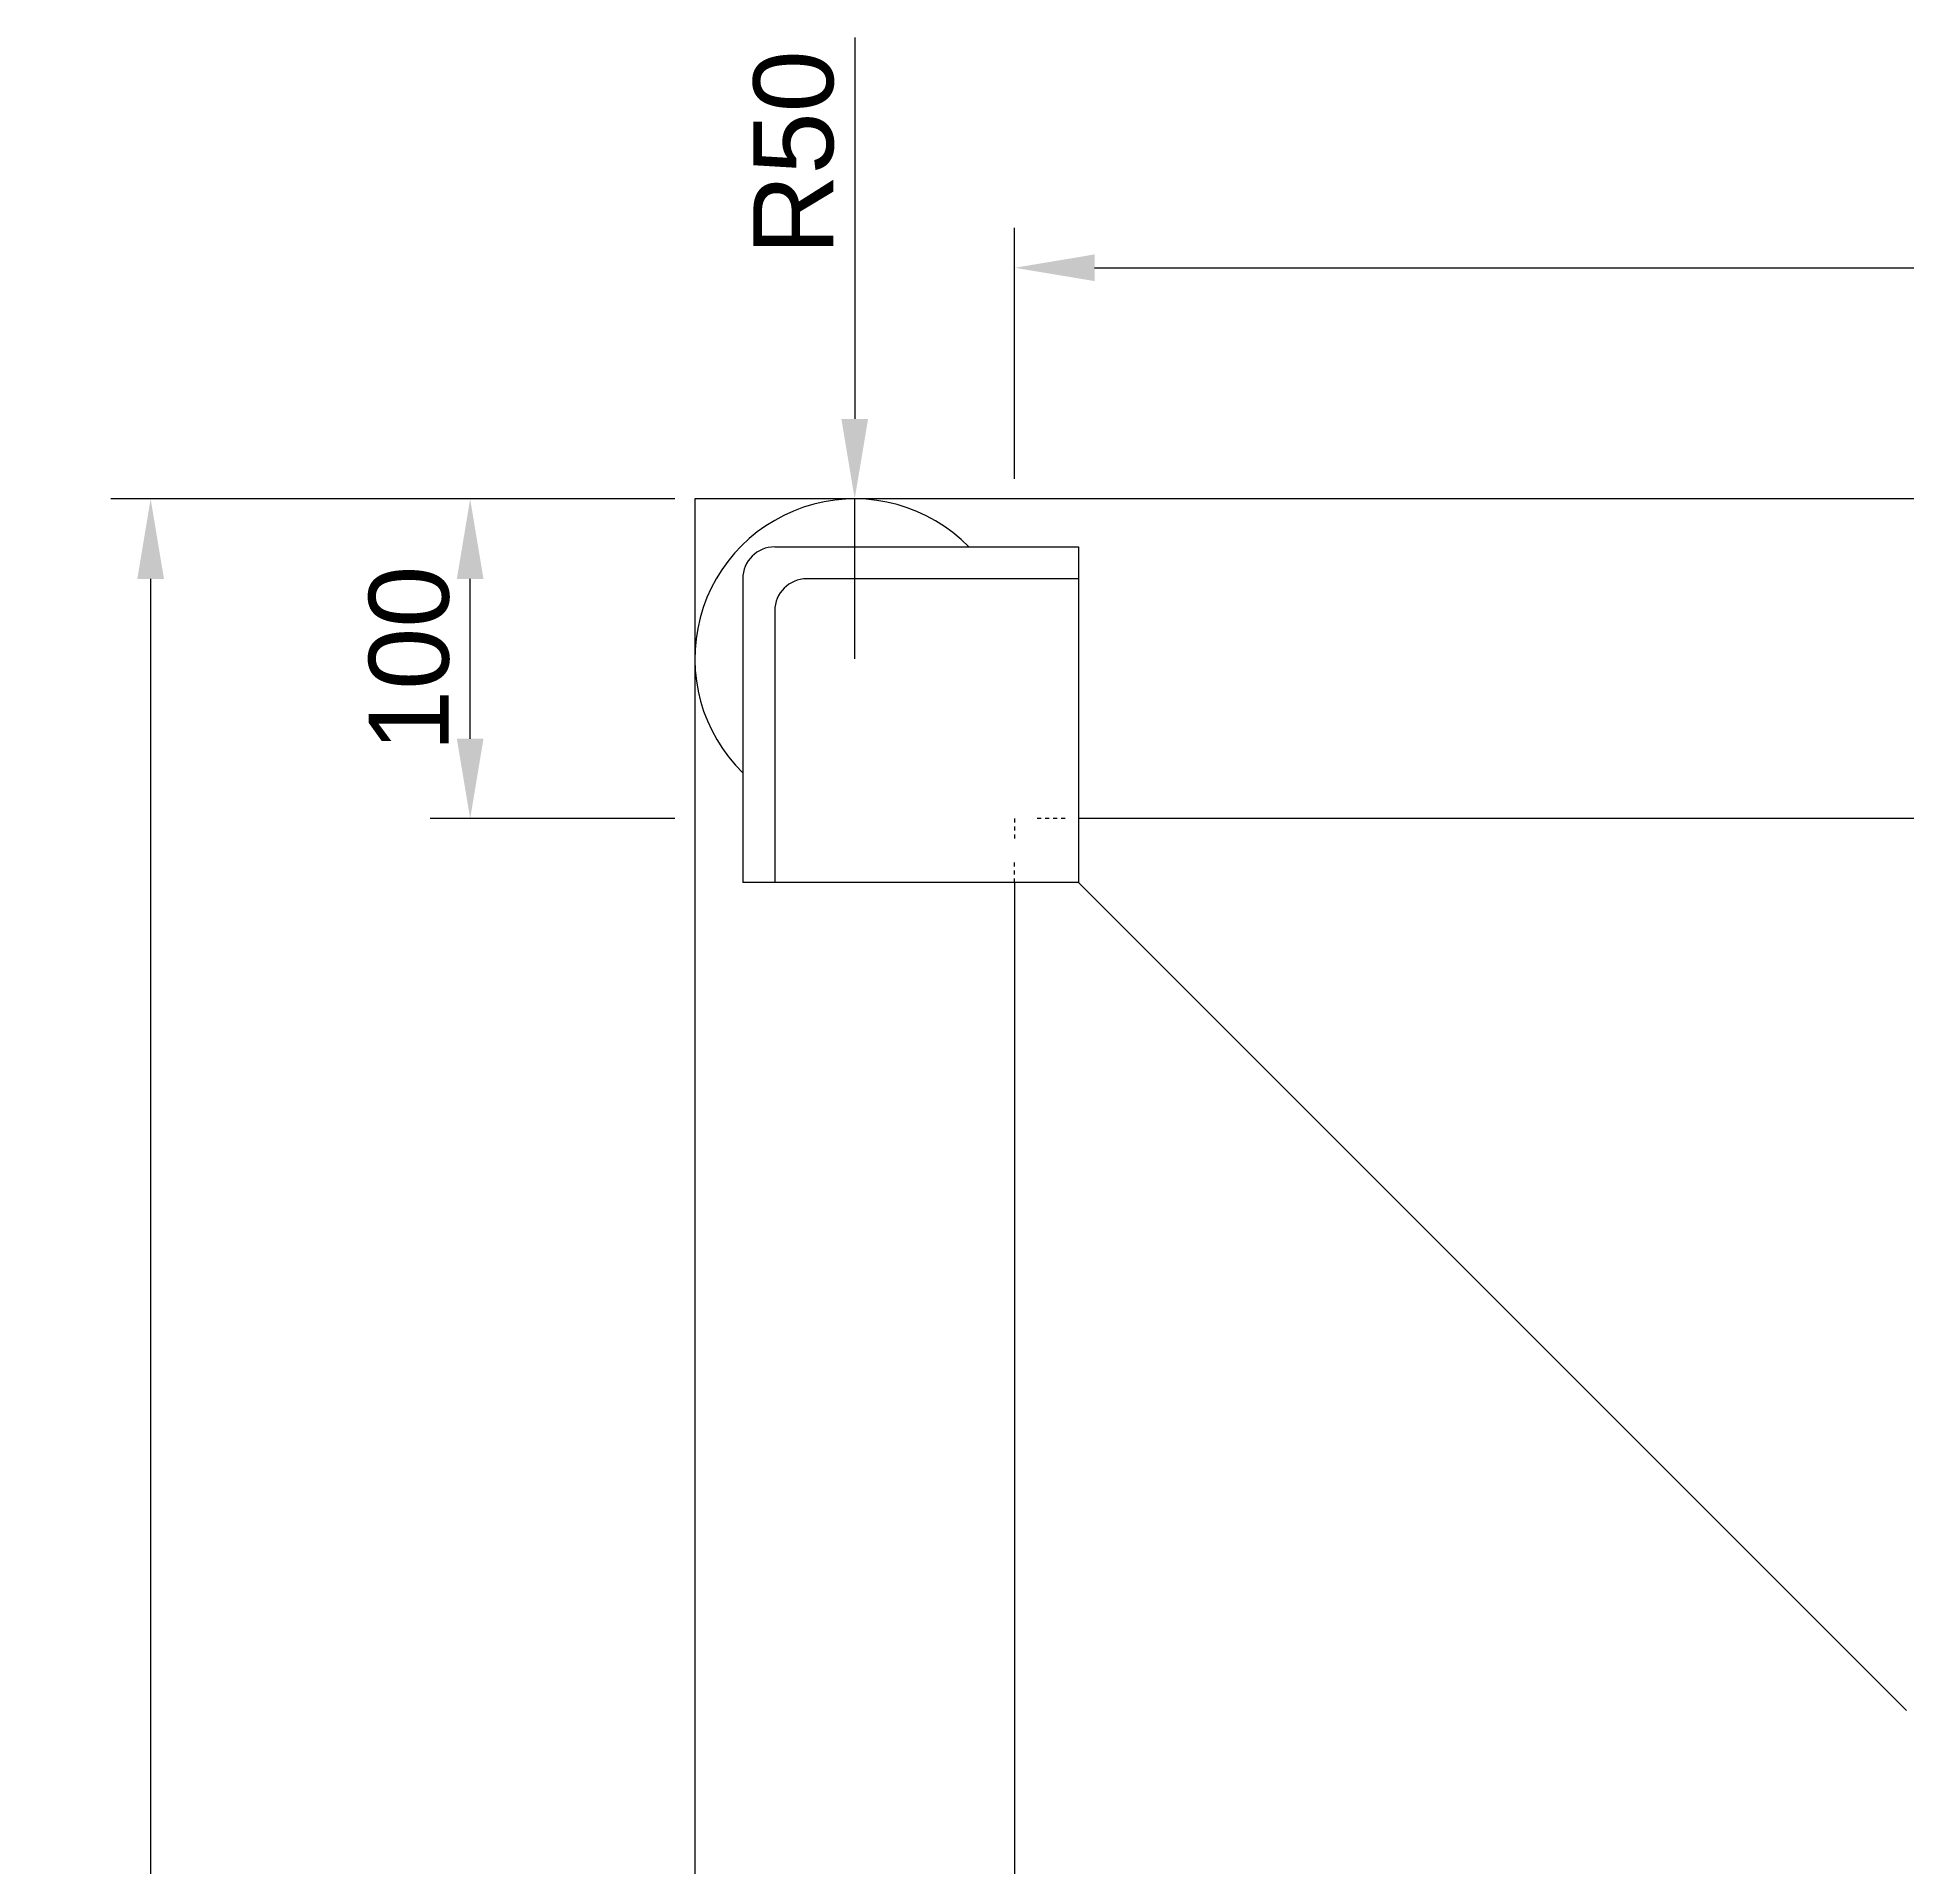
# Model space of a CAD drawing. Header units: millimetres. Extents: x 1887 to 5407, y 984 to 3911.
# Drawn here: x 1947 to 2531, y 1718 to 2290 of the extents above; entities that cross this region are included whole.
import ezdxf

# ---------------------------------------------------------------- set-up
doc = ezdxf.new("R2010")
doc.units = ezdxf.units.MM
doc.linetypes.add('JIS_02_1.2', pattern=[2.5, 1.25, -1.25])
doc.layers.add('PONTILHADO', color=7, linetype='JIS_02_1.2')
doc.styles.get("Standard").update_dxf_attribs({"font": 'arial.ttf'})
doc.dimstyles.new('Anotativo', dxfattribs={"dimscale": 0, "dimtxt": 2.5, "dimasz": 2.5, "dimexe": 1.25, "dimexo": 0.625, "dimtad": 1, "dimtxsty": 'Standard', "dimcen": 2.5, "dimadec": 0, "dimazin": 0, "dimtfac": 1, "dimtmove": 0, "dimatfit": 3, "dimfxl": 1, "dimarcsym": 0})

# ---------------------------------------------------------------- blocks, each defined once
blk = doc.blocks.new('*D26')
at = {"color": 0, "lineweight": -2, "transparency": 16777216}
for p, q in [((2146.11, 2145.62), (2069.61, 2145.62)), ((2082.11, 2070.62), (2082.11, 2120.62)), ((2146.11, 2045.62), (2069.61, 2045.62))]:
    blk.add_line(p, q, dxfattribs=at)
at = {"color": 0, "transparency": 16777216}
for points in [[(2077.94, 2120.62), (2086.27, 2120.62), (2082.11, 2145.62)], [(2077.94, 2070.62), (2086.27, 2070.62), (2082.11, 2045.62)]]:
    blk.add_solid(points, dxfattribs=at)
at = {"layer": 'Defpoints', "color": 0, "transparency": 16777216}
for p in [(2082.11, 2145.62), (2152.36, 2145.62), (2152.36, 2045.62)]:
    blk.add_point(p, dxfattribs=at)
at = {"color": 0, "transparency": 16777216, "insert": (2063.09, 2095.62), "char_height": 25, "attachment_point": 5, "rotation": 90}
blk.add_mtext('100', dxfattribs=at)
blk = doc.blocks.new('*D28')
at = {"color": 0, "lineweight": -2, "transparency": 16777216}
for p, q in [((2202.36, 2289.99), (2202.36, 2170.62)), ((2202.36, 2095.62), (2202.36, 2145.62))]:
    blk.add_line(p, q, dxfattribs=at)
at = {"color": 0, "transparency": 16777216}
blk.add_solid([(2198.2, 2170.62), (2206.53, 2170.62), (2202.36, 2145.62)], dxfattribs=at)
at = {"layer": 'Defpoints', "color": 0, "transparency": 16777216}
for p in [(2202.36, 2145.62), (2202.36, 2095.62)]:
    blk.add_point(p, dxfattribs=at)
at = {"color": 0, "transparency": 16777216, "insert": (2183.35, 2253.91), "char_height": 25, "attachment_point": 5, "rotation": 90}
blk.add_mtext('R50', dxfattribs=at)
blk = doc.blocks.new('*D30')
at = {"color": 0, "lineweight": -2, "transparency": 16777216}
for p, q in [((2146.11, 2145.62), (1969.69, 2145.62)), ((1982.19, 2120.62), (1982.19, 1170.62)), ((2146.11, 1145.62), (1969.69, 1145.62))]:
    blk.add_line(p, q, dxfattribs=at)
at = {"color": 0, "transparency": 16777216}
for points in [[(1978.02, 2120.62), (1986.36, 2120.62), (1982.19, 2145.62)], [(1978.02, 1170.62), (1986.36, 1170.62), (1982.19, 1145.62)]]:
    blk.add_solid(points, dxfattribs=at)
at = {"layer": 'Defpoints', "color": 0, "transparency": 16777216}
for p in [(2152.36, 2145.62), (1982.19, 1145.62), (2152.36, 1145.62)]:
    blk.add_point(p, dxfattribs=at)
at = {"color": 0, "transparency": 16777216, "insert": (1963.18, 1645.62), "char_height": 25, "attachment_point": 5, "rotation": 90}
blk.add_mtext('1000', dxfattribs=at)
blk = doc.blocks.new('*D31')
at = {"color": 0, "lineweight": -2, "transparency": 16777216}
for p, q in [((2252.36, 2151.87), (2252.36, 2230.42)), ((3152.36, 2151.87), (3152.36, 2230.42)), ((2277.36, 2217.92), (3127.36, 2217.92))]:
    blk.add_line(p, q, dxfattribs=at)
at = {"color": 0, "transparency": 16777216}
for points in [[(2277.36, 2222.09), (2277.36, 2213.76), (2252.36, 2217.92)], [(3127.36, 2222.09), (3127.36, 2213.76), (3152.36, 2217.92)]]:
    blk.add_solid(points, dxfattribs=at)
at = {"layer": 'Defpoints', "color": 0, "transparency": 16777216}
for p in [(3152.36, 2217.92), (2252.36, 2145.62), (3152.36, 2145.62)]:
    blk.add_point(p, dxfattribs=at)
at = {"color": 0, "transparency": 16777216, "insert": (2702.36, 2236.94), "char_height": 25, "attachment_point": 5}
blk.add_mtext('900', dxfattribs=at)

msp = doc.modelspace()

# ---------------------------------------------------------------- linework, layer by layer
at = {"color": 7}
for p, q in [((2152.362, 2145.624), (2152.362, 1145.624)), ((3152.362, 2145.624), (2152.362, 2145.624)), ((2177.362, 2130.624), (2272.362, 2130.624)), ((2272.362, 2130.624), (2272.362, 2025.624)), ((2272.362, 2130.624), (2272.362, 2120.624)), ((2167.362, 2120.624), (2167.362, 2025.624)), ((2272.362, 2120.624), (2187.362, 2120.624)), ((2177.362, 2110.624), (2177.362, 2025.624)), ((3032.362, 2045.624), (2272.362, 2045.624)), ((2272.362, 2025.624), (2167.362, 2025.624)), ((2252.362, 2025.624), (2252.362, 1265.624)), ((2531.309, 1766.677), (2272.362, 2025.624))]:
    msp.add_line(p, q, dxfattribs=at)
for centre, radius, start, end in [((2202.362, 2095.624), 50, 44.427004, 225.572996), ((2177.362, 2120.624), 10, 90, 180), ((2187.362, 2110.624), 10, 90, 180)]:
    msp.add_arc(centre, radius, start, end, dxfattribs=at)
at = {"layer": 'PONTILHADO', "color": 7}
for p, q in [((2252.362, 2045.624), (2252.362, 2038.495)), ((2268.207, 2045.624), (2258.532, 2045.624)), ((2252.362, 2025.624), (2252.362, 2032.671))]:
    msp.add_line(p, q, dxfattribs=at)

# ---------------------------------------------------------------- dimensions: what is measured, and where the dimension line sits
at = {"color": 1}
dim = msp.add_radius_dim(center=(2202.362, 2095.624), mpoint=(2202.362, 2145.624), dimstyle='Anotativo', dxfattribs=at)
dim.commit()
dim.dimension.update_dxf_attribs({"geometry": '*D28', "text_midpoint": (2202.362, 2253.91), "dimtype": 164})
dim = msp.add_linear_dim(base=(3152.362, 2217.924), p1=(2252.362, 2145.624), p2=(3152.362, 2145.624), dimstyle='Anotativo', dxfattribs=at)
dim.commit()
dim.dimension.update_dxf_attribs({"geometry": '*D31', "text_midpoint": (2702.362, 2236.939)})
for base, p1, p2, picture, middle in [((1982.191, 1145.624), (2152.362, 2145.624), (2152.362, 1145.624), '*D30', (1963.176, 1645.624)), ((2082.107, 2145.624), (2152.362, 2045.624), (2152.362, 2145.624), '*D26', (2063.093, 2095.624))]:
    dim = msp.add_linear_dim(base=base, p1=p1, p2=p2, angle=90, dimstyle='Anotativo', dxfattribs=at)
    dim.commit()
    dim.dimension.update_dxf_attribs({"geometry": picture, "text_midpoint": middle})

doc.saveas('drawing.dxf')
